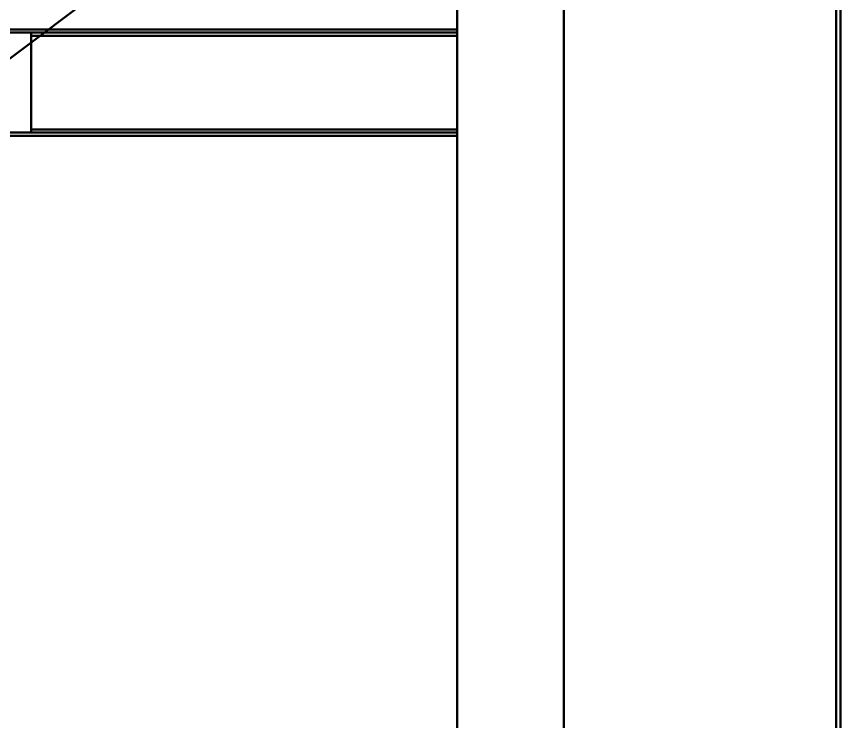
# Model space of a CAD drawing. Header units: millimetres. Extents: x -1905 to 795, y -245 to 965.
# Drawn here: x 408.5 to 795.5, y 359.9 to 691 of the extents above; entities that cross this region are included whole.
import ezdxf

# ---------------------------------------------------------------- set-up
doc = ezdxf.new("R2010")
doc.units = ezdxf.units.MM
doc.layers.add('I-FURN', color=7, linetype='Continuous', lineweight=40)

msp = doc.modelspace()

# ---------------------------------------------------------------- meshes
at = {"layer": 'I-FURN', "color": 252, "true_color": 0xa39689}
mesh = msp.add_polyface(dxfattribs=at)
corners = [(-554.52, -245.09, 725), (795.48, -245.09, 725), (795.48, 964.91, 725), (-554.52, 964.91, 725), (-554.52, 962.91, 725), (793.48, 962.91, 725), (793.48, -243.09, 725), (-554.52, -243.09, 725)]
mesh.append_faces([[corners[k] for k in face] for face in [(5, 6, 1, 2)]], dxfattribs={"vtx1": -1, "vtx3": -1, "color": 252})
mesh.append_faces([[corners[k] for k in face] for face in [(3, 4, 5, 2)]], dxfattribs={"vtx2": -1, "color": 252})
mesh.append_faces([[corners[k] for k in face] for face in [(6, 7, 0, 1)]], dxfattribs={"vtx3": -1, "color": 252})
mesh = msp.add_polyface(dxfattribs=at)
corners = [(-554.52, -245.09, 700), (-554.52, -243.09, 700), (793.48, -243.09, 700), (793.48, 962.91, 700), (-554.52, 962.91, 700), (-554.52, 964.91, 700), (795.48, 964.91, 700), (795.48, -245.09, 700)]
mesh.append_faces([[corners[k] for k in face] for face in [(2, 7, 0, 1)]], dxfattribs={"vtx0": -1, "color": 252})
mesh.append_faces([[corners[k] for k in face] for face in [(7, 2, 3, 6)]], dxfattribs={"vtx0": -1, "vtx2": -1, "color": 252})
mesh.append_faces([[corners[k] for k in face] for face in [(5, 6, 3, 4)]], dxfattribs={"vtx1": -1, "color": 252})
mesh = msp.add_polyface(dxfattribs=at)
corners = [(795.48, 964.91, 725), (795.48, -245.09, 725), (795.48, -245.09, 700), (795.48, 964.91, 700)]
mesh.append_faces([[corners[k] for k in face] for face in [(0, 1, 2, 3)]], dxfattribs={"color": 252})
mesh = msp.add_polyface(dxfattribs=at)
corners = [(793.48, 962.91, 725), (-554.52, 962.91, 725), (-554.52, -243.09, 725), (793.48, -243.09, 725), (82.31, 428.44, 725), (82.31, 292.33, 725), (-202.78, 292.33, 725), (-202.78, 428.44, 725)]
mesh.append_faces([[corners[k] for k in face] for face in [(0, 4, 5, 3), (4, 0, 1, 7)]], dxfattribs={"vtx0": -1, "vtx2": -1, "color": 252})
mesh.append_faces([[corners[k] for k in face] for face in [(2, 3, 5, 6), (6, 7, 1, 2)]], dxfattribs={"vtx1": -1, "vtx3": -1, "color": 252})
mesh = msp.add_polyface(dxfattribs=at)
corners = [(793.48, 962.91, 700), (793.48, -243.09, 700), (-554.52, -243.09, 700), (-554.52, 962.91, 700), (82.31, 428.44, 700), (-202.78, 428.44, 700), (-202.78, 292.33, 700), (82.31, 292.33, 700)]
mesh.append_faces([[corners[k] for k in face] for face in [(3, 5, 6, 2), (2, 6, 7, 1)]], dxfattribs={"vtx0": -1, "vtx2": -1, "color": 252})
mesh.append_faces([[corners[k] for k in face] for face in [(4, 5, 3, 0), (7, 4, 0, 1)]], dxfattribs={"vtx1": -1, "vtx3": -1, "color": 252})
mesh = msp.add_polyface(dxfattribs=at)
corners = [(793.48, 962.91, 725), (793.48, -243.09, 725), (793.48, -243.09, 700), (793.48, 962.91, 700)]
mesh.append_faces([[corners[k] for k in face] for face in [(0, 1, 2, 3)]], dxfattribs={"color": 252})
mesh = msp.add_polyface(dxfattribs=at)
corners = [(793.48, -243.09, 725), (793.48, 962.91, 725), (793.48, 962.91, 700), (793.48, -243.09, 700)]
mesh.append_faces([[corners[k] for k in face] for face in [(0, 1, 2, 3)]], dxfattribs={"color": 252})
at = {"layer": 'I-FURN', "color": 250, "true_color": 0x141414}
mesh = msp.add_polyface(dxfattribs=at)
corners = [(615.48, 859.91, 20.54), (615.48, 834.91, 20.54), (615.48, 834.91, 650), (615.48, -115.09, 650), (615.48, -115.09, 20.54), (615.48, -140.09, 20.54), (615.48, -140.09, 700), (615.48, 859.91, 700)]
mesh.append_faces([[corners[k] for k in face] for face in [(7, 2, 3, 6)]], dxfattribs={"vtx0": -1, "vtx2": -1, "color": 250})
mesh.append_faces([[corners[k] for k in face] for face in [(0, 1, 2, 7)]], dxfattribs={"vtx2": -1, "color": 250})
mesh.append_faces([[corners[k] for k in face] for face in [(3, 4, 5, 6)]], dxfattribs={"vtx3": -1, "color": 250})
mesh = msp.add_polyface(dxfattribs=at)
corners = [(615.48, 859.91, 700), (615.48, -140.09, 700), (665.48, -140.09, 700), (665.48, 859.91, 700)]
mesh.append_faces([[corners[k] for k in face] for face in [(3, 0, 1, 2)]], dxfattribs={"color": 250})
mesh = msp.add_polyface(dxfattribs=at)
corners = [(665.48, 859.91, 20.54), (665.48, 859.91, 700), (665.48, -140.09, 700), (665.48, -140.09, 20.54), (665.48, -115.09, 20.54), (665.48, -115.09, 650), (665.48, 834.91, 650), (665.48, 834.91, 20.54)]
mesh.append_faces([[corners[k] for k in face] for face in [(2, 5, 6, 1)]], dxfattribs={"vtx0": -1, "vtx2": -1, "color": 250})
mesh.append_faces([[corners[k] for k in face] for face in [(3, 4, 5, 2)]], dxfattribs={"vtx2": -1, "color": 250})
mesh.append_faces([[corners[k] for k in face] for face in [(6, 7, 0, 1)]], dxfattribs={"vtx3": -1, "color": 250})
mesh = msp.add_polyface(dxfattribs=at)
corners = [(615.48, -115.09, 650), (615.48, 834.91, 650), (665.48, 834.91, 650), (665.48, -115.09, 650)]
mesh.append_faces([[corners[k] for k in face] for face in [(0, 1, 2, 3)]], dxfattribs={"color": 250})
mesh = msp.add_polyface(dxfattribs=at)
corners = [(-1724.52, 684.91, 700), (-1724.52, 634.91, 700), (615.48, 634.91, 700), (615.48, 684.91, 700)]
mesh.append_faces([[corners[k] for k in face] for face in [(0, 1, 2, 3)]], dxfattribs={"color": 250})
mesh = msp.add_polyface(dxfattribs=at)
corners = [(-1724.52, 684.91, 650), (-1724.52, 684.91, 700), (615.48, 684.91, 700), (615.48, 684.91, 650)]
mesh.append_faces([[corners[k] for k in face] for face in [(3, 0, 1, 2)]], dxfattribs={"color": 250})
mesh = msp.add_polyface(dxfattribs=at)
corners = [(-1724.52, 634.91, 650), (-1724.52, 684.91, 650), (615.48, 684.91, 650), (615.48, 634.91, 650)]
mesh.append_faces([[corners[k] for k in face] for face in [(0, 1, 2, 3)]], dxfattribs={"color": 250})
mesh = msp.add_polyface(dxfattribs=at)
corners = [(-1724.52, 683.41, 651.5), (-1724.52, 636.41, 651.5), (615.48, 636.41, 651.5), (615.48, 683.41, 651.5)]
mesh.append_faces([[corners[k] for k in face] for face in [(3, 0, 1, 2)]], dxfattribs={"color": 250})
mesh = msp.add_polyface(dxfattribs=at)
corners = [(-1724.52, 683.41, 698.5), (-1724.52, 683.41, 651.5), (615.48, 683.41, 651.5), (615.48, 683.41, 698.5)]
mesh.append_faces([[corners[k] for k in face] for face in [(3, 0, 1, 2)]], dxfattribs={"color": 250})
mesh = msp.add_polyface(dxfattribs=at)
corners = [(-1724.52, 636.41, 698.5), (-1724.52, 683.41, 698.5), (615.48, 683.41, 698.5), (615.48, 636.41, 698.5)]
mesh.append_faces([[corners[k] for k in face] for face in [(3, 0, 1, 2)]], dxfattribs={"color": 250})
mesh = msp.add_polyface(dxfattribs=at)
corners = [(415.48, 636.41, 651.5), (415.48, 636.41, 698.5), (415.48, 683.41, 698.5), (415.48, 683.41, 651.5), (415.48, 681.91, 651.5), (415.48, 681.91, 697), (415.48, 637.91, 697), (415.48, 637.91, 651.5)]
mesh.append_faces([[corners[k] for k in face] for face in [(5, 6, 1, 2)]], dxfattribs={"vtx1": -1, "vtx3": -1, "color": 250})
mesh.append_faces([[corners[k] for k in face] for face in [(3, 4, 5, 2)]], dxfattribs={"vtx2": -1, "color": 250})
mesh.append_faces([[corners[k] for k in face] for face in [(6, 7, 0, 1)]], dxfattribs={"vtx3": -1, "color": 250})
mesh = msp.add_polyface(dxfattribs=at)
corners = [(415.48, 683.41, 651.5), (415.48, 683.41, 698.5), (615.48, 683.41, 698.5), (615.48, 683.41, 651.5)]
mesh.append_faces([[corners[k] for k in face] for face in [(3, 0, 1, 2)]], dxfattribs={"color": 250})
mesh = msp.add_polyface(dxfattribs=at)
corners = [(415.48, 683.41, 698.5), (415.48, 636.41, 698.5), (615.48, 636.41, 698.5), (615.48, 683.41, 698.5)]
mesh.append_faces([[corners[k] for k in face] for face in [(3, 0, 1, 2)]], dxfattribs={"color": 250})
mesh = msp.add_polyface(dxfattribs=at)
corners = [(415.48, 681.91, 651.5), (415.48, 683.41, 651.5), (615.48, 683.41, 651.5), (615.48, 681.91, 651.5)]
mesh.append_faces([[corners[k] for k in face] for face in [(0, 1, 2, 3)]], dxfattribs={"color": 250})
mesh = msp.add_polyface(dxfattribs=at)
corners = [(415.48, 681.91, 697), (415.48, 681.91, 651.5), (615.48, 681.91, 651.5), (615.48, 681.91, 697)]
mesh.append_faces([[corners[k] for k in face] for face in [(3, 0, 1, 2)]], dxfattribs={"color": 250})
mesh = msp.add_polyface(dxfattribs=at)
corners = [(415.48, 637.91, 697), (415.48, 681.91, 697), (615.48, 681.91, 697), (615.48, 637.91, 697)]
mesh.append_faces([[corners[k] for k in face] for face in [(0, 1, 2, 3)]], dxfattribs={"color": 250})
mesh = msp.add_polyface(dxfattribs=at)
corners = [(615.48, 634.91, 700), (615.48, 634.91, 650), (615.48, 684.91, 650), (615.48, 684.91, 700), (615.48, 636.41, 698.5), (615.48, 683.41, 698.5), (615.48, 683.41, 651.5), (615.48, 636.41, 651.5)]
mesh.append_faces([[corners[k] for k in face] for face in [(3, 5, 6, 2), (2, 6, 7, 1)]], dxfattribs={"vtx0": -1, "vtx2": -1, "color": 250})
mesh.append_faces([[corners[k] for k in face] for face in [(4, 5, 3, 0), (7, 4, 0, 1)]], dxfattribs={"vtx1": -1, "vtx3": -1, "color": 250})
mesh = msp.add_polyface(dxfattribs=at)
corners = [(615.48, 636.41, 651.5), (615.48, 637.91, 651.5), (615.48, 637.91, 697), (615.48, 681.91, 697), (615.48, 681.91, 651.5), (615.48, 683.41, 651.5), (615.48, 683.41, 698.5), (615.48, 636.41, 698.5)]
mesh.append_faces([[corners[k] for k in face] for face in [(2, 7, 0, 1)]], dxfattribs={"vtx0": -1, "color": 250})
mesh.append_faces([[corners[k] for k in face] for face in [(7, 2, 3, 6)]], dxfattribs={"vtx0": -1, "vtx2": -1, "color": 250})
mesh.append_faces([[corners[k] for k in face] for face in [(5, 6, 3, 4)]], dxfattribs={"vtx1": -1, "color": 250})
mesh = msp.add_polyface(dxfattribs=at)
corners = [(-1724.52, 636.41, 651.5), (-1724.52, 636.41, 698.5), (615.48, 636.41, 698.5), (615.48, 636.41, 651.5)]
mesh.append_faces([[corners[k] for k in face] for face in [(3, 0, 1, 2)]], dxfattribs={"color": 250})
mesh = msp.add_polyface(dxfattribs=at)
corners = [(-1724.52, 634.91, 700), (-1724.52, 634.91, 650), (615.48, 634.91, 650), (615.48, 634.91, 700)]
mesh.append_faces([[corners[k] for k in face] for face in [(3, 0, 1, 2)]], dxfattribs={"color": 250})
mesh = msp.add_polyface(dxfattribs=at)
corners = [(415.48, 637.91, 651.5), (415.48, 637.91, 697), (615.48, 637.91, 697), (615.48, 637.91, 651.5)]
mesh.append_faces([[corners[k] for k in face] for face in [(0, 1, 2, 3)]], dxfattribs={"color": 250})
mesh = msp.add_polyface(dxfattribs=at)
corners = [(415.48, 636.41, 651.5), (415.48, 637.91, 651.5), (615.48, 637.91, 651.5), (615.48, 636.41, 651.5)]
mesh.append_faces([[corners[k] for k in face] for face in [(0, 1, 2, 3)]], dxfattribs={"color": 250})
mesh = msp.add_polyface(dxfattribs=at)
corners = [(415.48, 636.41, 698.5), (415.48, 636.41, 651.5), (615.48, 636.41, 651.5), (615.48, 636.41, 698.5)]
mesh.append_faces([[corners[k] for k in face] for face in [(3, 0, 1, 2)]], dxfattribs={"color": 250})

doc.saveas('drawing.dxf')
